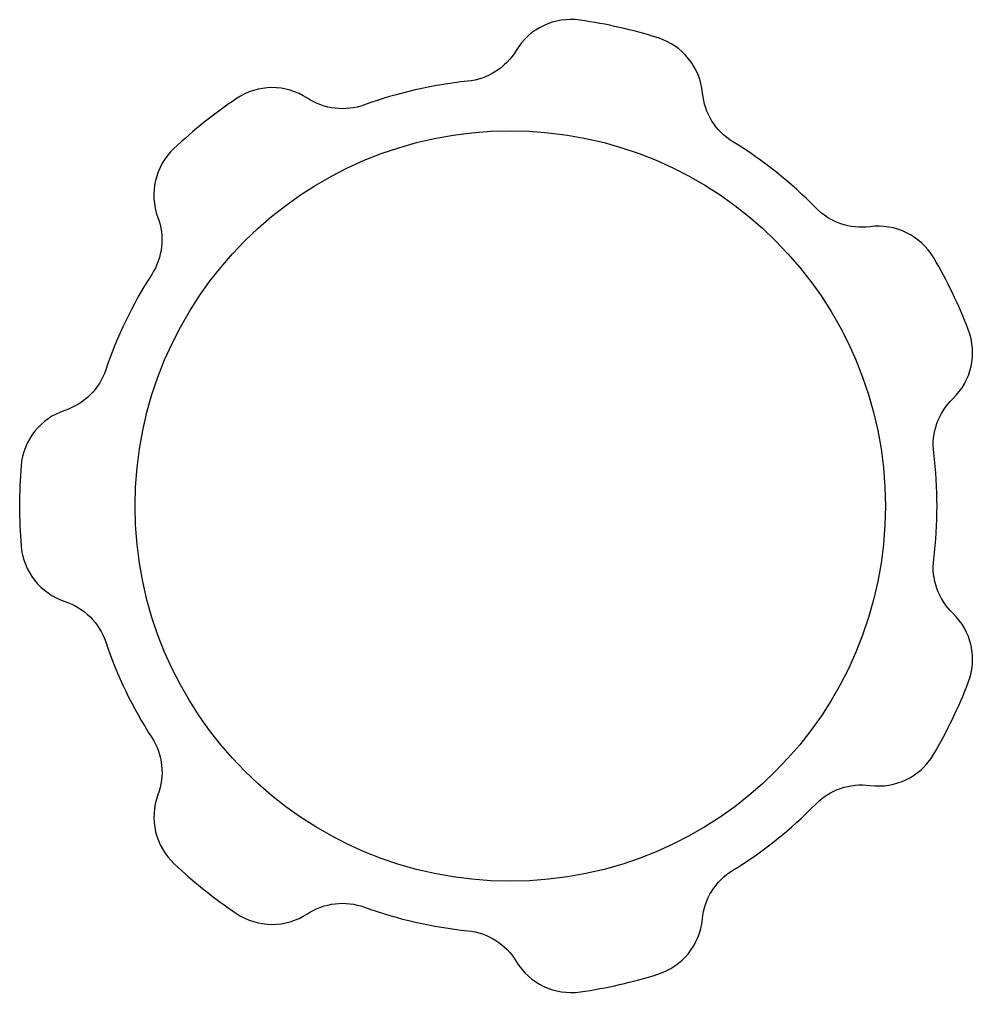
# Model space of a CAD drawing. Header units: millimetres. Extents: x -57 to 54, y -57 to 57.
import ezdxf

# ---------------------------------------------------------------- set-up
doc = ezdxf.new("R2010")
doc.units = ezdxf.units.MM

msp = doc.modelspace()

# ---------------------------------------------------------------- linework, layer by layer
msp.add_lwpolyline([(-32.07, -47.73, 0.301922), (-23.77, -47.77, -0.236785), (-17.08, -46.99, 0.062353), (-4.97, -49.75, -0.236785), (0.71, -53.35, 0.301922), (8.21, -56.91, 0.040596), (17.3, -54.84, 0.301922), (22.51, -48.38, -0.236785), (26.07, -42.67, 0.062353), (35.78, -34.92, -0.236785), (42.14, -32.73, 0.301922), (49.6, -29.09, 0.040716), (53.66, -20.67, 0.301922), (51.86, -12.56, -0.236785), (49.61, -6.22, 0.062472), (49.61, 6.22, -0.236785), (51.86, 12.56, 0.301922), (53.66, 20.67, 0.040596), (49.61, 29.07, 0.301922), (42.15, 32.71, -0.236785), (35.8, 34.91, 0.062353), (26.09, 42.66, -0.236785), (22.53, 48.37, 0.301922), (17.32, 54.83, 0.040835), (8.18, 56.91, 0.301922), (0.68, 53.35, -0.236785), (-5, 49.75, 0.062233), (-17.08, 46.99, -0.236785), (-23.77, 47.77, 0.301922), (-32.07, 47.73, 0.040835), (-39.4, 41.88, 0.301922), (-41.29, 33.8, -0.236785), (-42.01, 27.11, 0.062233), (-47.39, 15.94, -0.236785), (-52.17, 11.2, 0.301922), (-57.31, 4.69, 0.040716), (-57.31, -4.66, 0.301922), (-52.17, -11.18, -0.236785), (-47.4, -15.92, 0.062472), (-42, -27.13, -0.236785), (-41.27, -33.82, 0.301922), (-39.38, -41.9, 0.040716)], format="xyb", close=True)
msp.add_circle((0, 0), 43.95)

doc.saveas('drawing.dxf')
